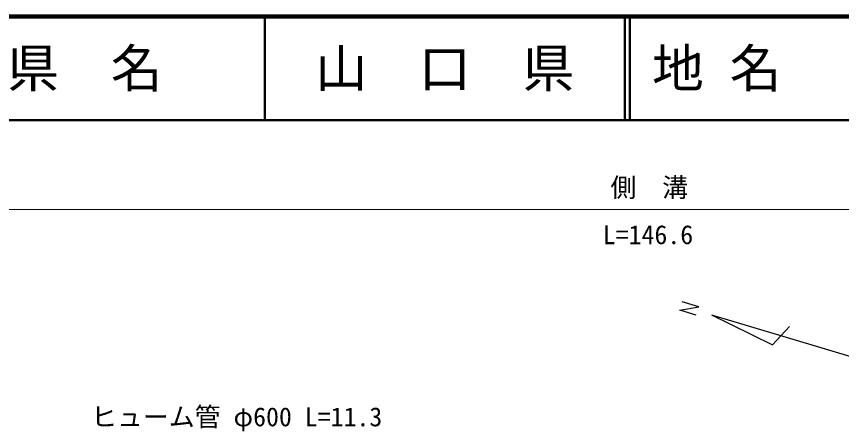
# Model space of a CAD drawing. Units: millimetres, scale not verified. Extents: x 40000 to 680000, y 20000 to 380000.
# Drawn here: x 309022 to 388674, y 339962 to 380000 of the extents above; entities that cross this region are included whole.
import ezdxf
from ezdxf.enums import TextEntityAlignment as Align

# ---------------------------------------------------------------- set-up
doc = ezdxf.new("R2010")
doc.units = ezdxf.units.MM
doc.header["$LTSCALE"] = 1000
for name, color, linetype, lineweight in [('M-BMK-SRVR', 3, 'Continuous', 25), ('M-STR-HTXT', 7, 'Continuous', 13), ('M-TTL', 2, 'Continuous', 140), ('M-TTL-LINE', 7, 'Continuous', 50)]:
    doc.layers.add(name, color=color, linetype=linetype, lineweight=lineweight)
doc.layers.add('M-TTL-TXT', color=7, linetype='Continuous')
doc.styles.add('ＭＳ ゴシック', font='')
doc.styles.get('ＭＳ ゴシック').set_extended_font_data('MS Gothic')

msp = doc.modelspace()

# ---------------------------------------------------------------- linework, layer by layer
at = {"layer": 'M-BMK-SRVR'}
for p, q in [((374909, 352001), (373307, 352472)), ((373064, 351653), (374909, 352001)), ((374657, 351176), (373064, 351653)), ((376135, 351224), (382018, 348337)), ((376135, 351224), (401935, 343495)), ((382018, 348337), (383668, 350092))]:
    msp.add_line(p, q, dxfattribs=at)
at = {"layer": 'M-STR-HTXT'}
msp.add_line((300457, 361372), (439471, 361372), dxfattribs=at)
at = {"layer": 'M-TTL'}
msp.add_line((680000, 380000), (40000, 380000), dxfattribs=at)
at = {"layer": 'M-TTL-LINE'}
for p, q in [((333000, 380000), (333000, 370000)), ((367750, 380000), (367750, 370000)), ((368250, 380000), (368250, 370000)), ((40000, 370000), (680000, 370000))]:
    msp.add_line(p, q, dxfattribs=at)

# ---------------------------------------------------------------- texts
at = {"layer": 'M-STR-HTXT', "style": 'ＭＳ ゴシック'}
for s, p in [('側\u3000溝', (370114, 363508)), ('ヒューム管 φ600 L=11.3', (330280, 341377))]:
    msp.add_text(s, height=1833, dxfattribs=at).set_placement(p, align=Align.MIDDLE_CENTER)
msp.add_text('L=146.6', height=1833, dxfattribs=at).set_placement((369989, 357484), align=Align.BOTTOM_CENTER)
at = {"layer": 'M-TTL-TXT', "style": 'ＭＳ ゴシック'}
for s, p in [('県\u3000名', (315625, 375000)), ('山\u3000口\u3000県', (350375, 375000))]:
    msp.add_text(s, height=3666, dxfattribs=at).set_placement(p, align=Align.MIDDLE_CENTER)
msp.add_text('地 名', height=3666, dxfattribs=at).set_placement((370380, 375000), align=Align.MIDDLE_LEFT)

doc.saveas('drawing.dxf')
